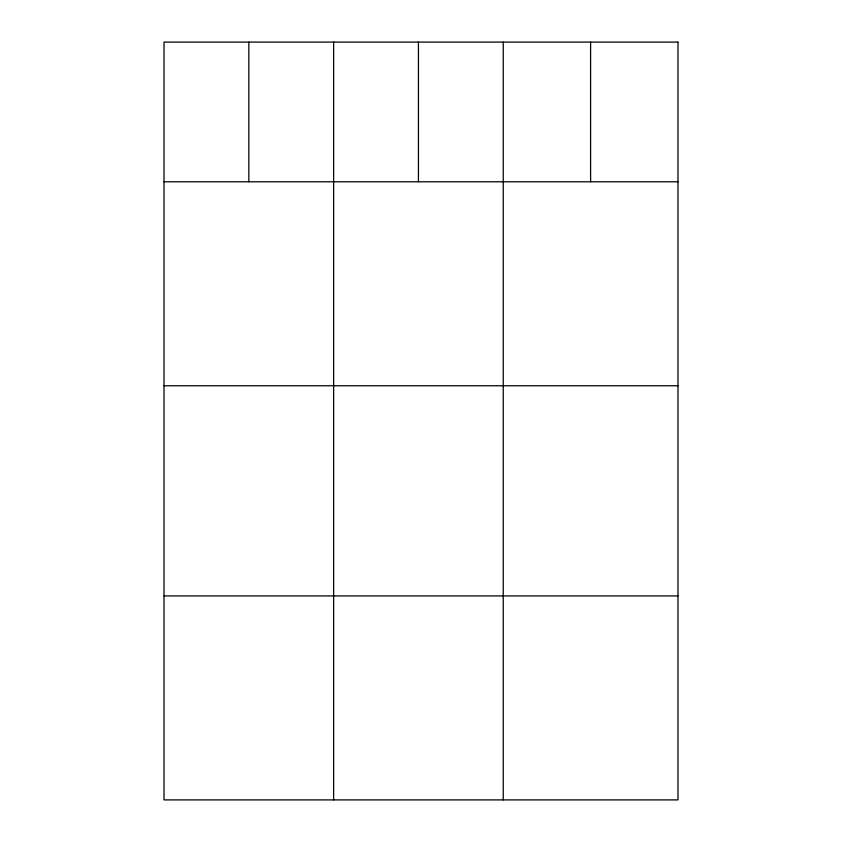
<?xml version="1.0" encoding="UTF-8"?>
<svg xmlns="http://www.w3.org/2000/svg" width="842" height="842" viewBox="0 0 842 842"><rect width="100%" height="100%" fill="white"/><g stroke="black" fill="none" stroke-linecap="round" stroke-linejoin="round"><path stroke-width="1.26" d="M164.022 181.777L677.978 181.777M164.022 385.762L677.978 385.762M164.022 595.926L677.978 595.926M590.6 42.1L590.6 181.777M503.232 42.1L503.232 799.9M418.432 42.1L418.432 181.777M333.632 42.1L333.632 799.9M248.832 42.1L248.832 181.777M677.978 42.1L164.022 42.1L164.022 799.9L677.978 799.9L677.978 42.1"/></g></svg>
